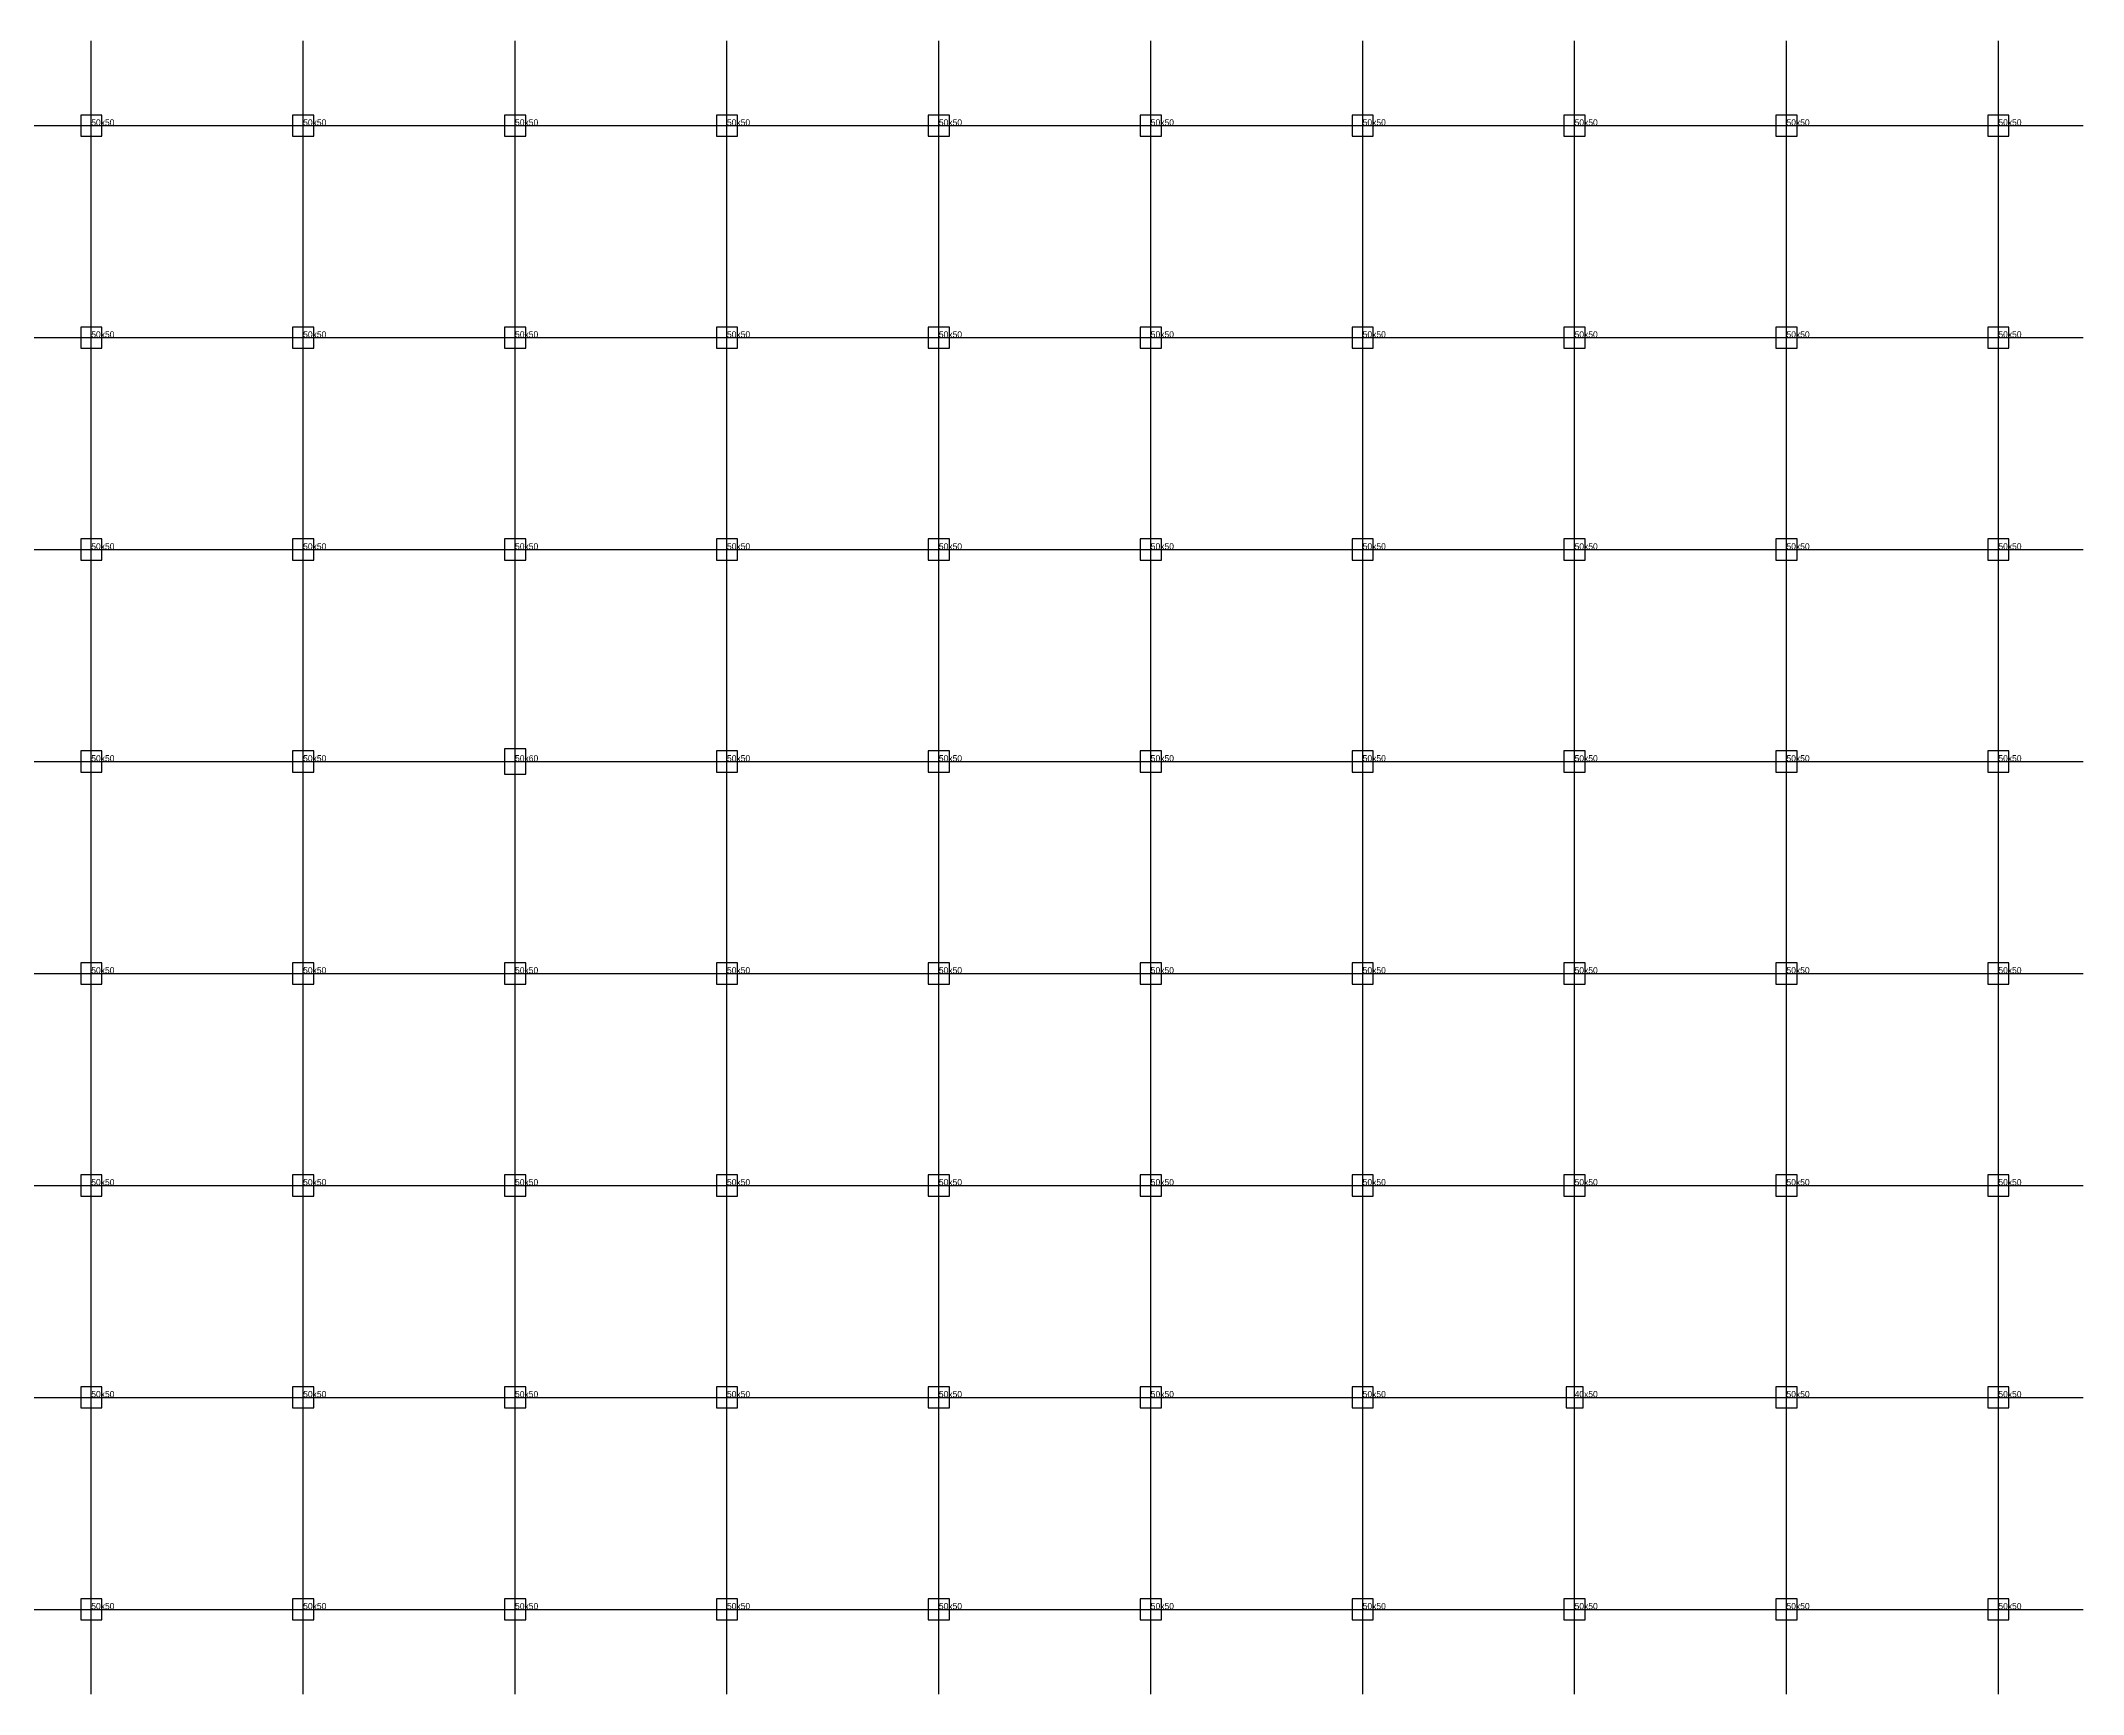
# Model space of a CAD drawing. Header units: metres. Extents: x -200 to 9200, y -300 to 3700.
# Drawn here: x 4381 to 9200, y -200 to 3700 of the extents above; entities that cross this region are included whole.
import ezdxf

# ---------------------------------------------------------------- set-up
doc = ezdxf.new("R2010")
doc.units = ezdxf.units.M
for name, color, linetype in [('KOTE', 7, 'Continuous'), ('OSI', 8, 'Continuous'), ('STUPOVI', 3, 'Continuous')]:
    doc.layers.add(name, color=color, linetype=linetype)

msp = doc.modelspace()

# ---------------------------------------------------------------- linework, layer by layer
at = {"layer": 'OSI'}
for p, q in [((4500, -200), (4500, 3700)), ((5000, -200), (5000, 3700)), ((5500, -200), (5500, 3700)), ((6000, -200), (6000, 3700)), ((6500, -200), (6500, 3700)), ((7000, -200), (7000, 3700)), ((7500, -200), (7500, 3700)), ((8000, -200), (8000, 3700)), ((8500, -200), (8500, 3700)), ((9000, -200), (9000, 3700)), ((-200, 3500), (9200, 3500)), ((-200, 3000), (9200, 3000)), ((-200, 2500), (9200, 2500)), ((-200, 2000), (9200, 2000)), ((-200, 1500), (9200, 1500)), ((-200, 1000), (9200, 1000)), ((-200, 500), (9200, 500)), ((-200, 0), (9200, 0))]:
    msp.add_line(p, q, dxfattribs=at)
at = {"layer": 'STUPOVI'}
for points in [[(4475, 3475), (4525, 3475), (4525, 3525), (4475, 3525)], [(4975, 3475), (5025, 3475), (5025, 3525), (4975, 3525)], [(5475, 3475), (5525, 3475), (5525, 3525), (5475, 3525)], [(5975, 3475), (6025, 3475), (6025, 3525), (5975, 3525)], [(6475, 3475), (6525, 3475), (6525, 3525), (6475, 3525)], [(6975, 3475), (7025, 3475), (7025, 3525), (6975, 3525)], [(7475, 3475), (7525, 3475), (7525, 3525), (7475, 3525)], [(7975, 3475), (8025, 3475), (8025, 3525), (7975, 3525)], [(8475, 3475), (8525, 3475), (8525, 3525), (8475, 3525)], [(8975, 3475), (9025, 3475), (9025, 3525), (8975, 3525)], [(4475, 2975), (4525, 2975), (4525, 3025), (4475, 3025)], [(4975, 2975), (5025, 2975), (5025, 3025), (4975, 3025)], [(5475, 2975), (5525, 2975), (5525, 3025), (5475, 3025)], [(5975, 2975), (6025, 2975), (6025, 3025), (5975, 3025)], [(6475, 2975), (6525, 2975), (6525, 3025), (6475, 3025)], [(6975, 2975), (7025, 2975), (7025, 3025), (6975, 3025)], [(7475, 2975), (7525, 2975), (7525, 3025), (7475, 3025)], [(7975, 2975), (8025, 2975), (8025, 3025), (7975, 3025)], [(8475, 2975), (8525, 2975), (8525, 3025), (8475, 3025)], [(8975, 2975), (9025, 2975), (9025, 3025), (8975, 3025)], [(4475, 2475), (4525, 2475), (4525, 2525), (4475, 2525)], [(4975, 2475), (5025, 2475), (5025, 2525), (4975, 2525)], [(5475, 2475), (5525, 2475), (5525, 2525), (5475, 2525)], [(5975, 2475), (6025, 2475), (6025, 2525), (5975, 2525)], [(6475, 2475), (6525, 2475), (6525, 2525), (6475, 2525)], [(6975, 2475), (7025, 2475), (7025, 2525), (6975, 2525)], [(7475, 2475), (7525, 2475), (7525, 2525), (7475, 2525)], [(7975, 2475), (8025, 2475), (8025, 2525), (7975, 2525)], [(8475, 2475), (8525, 2475), (8525, 2525), (8475, 2525)], [(8975, 2475), (9025, 2475), (9025, 2525), (8975, 2525)], [(4475, 1975), (4525, 1975), (4525, 2025), (4475, 2025)], [(4975, 1975), (5025, 1975), (5025, 2025), (4975, 2025)], [(5475, 1970), (5525, 1970), (5525, 2030), (5475, 2030)], [(5975, 1975), (6025, 1975), (6025, 2025), (5975, 2025)], [(6475, 1975), (6525, 1975), (6525, 2025), (6475, 2025)], [(6975, 1975), (7025, 1975), (7025, 2025), (6975, 2025)], [(7475, 1975), (7525, 1975), (7525, 2025), (7475, 2025)], [(7975, 1975), (8025, 1975), (8025, 2025), (7975, 2025)], [(8475, 1975), (8525, 1975), (8525, 2025), (8475, 2025)], [(8975, 1975), (9025, 1975), (9025, 2025), (8975, 2025)], [(4475, 1475), (4525, 1475), (4525, 1525), (4475, 1525)], [(4975, 1475), (5025, 1475), (5025, 1525), (4975, 1525)], [(5475, 1475), (5525, 1475), (5525, 1525), (5475, 1525)], [(5975, 1475), (6025, 1475), (6025, 1525), (5975, 1525)], [(6475, 1475), (6525, 1475), (6525, 1525), (6475, 1525)], [(6975, 1475), (7025, 1475), (7025, 1525), (6975, 1525)], [(7475, 1475), (7525, 1475), (7525, 1525), (7475, 1525)], [(7975, 1475), (8025, 1475), (8025, 1525), (7975, 1525)], [(8475, 1475), (8525, 1475), (8525, 1525), (8475, 1525)], [(8975, 1475), (9025, 1475), (9025, 1525), (8975, 1525)], [(4475, 975), (4525, 975), (4525, 1025), (4475, 1025)], [(4975, 975), (5025, 975), (5025, 1025), (4975, 1025)], [(5475, 975), (5525, 975), (5525, 1025), (5475, 1025)], [(5975, 975), (6025, 975), (6025, 1025), (5975, 1025)], [(6475, 975), (6525, 975), (6525, 1025), (6475, 1025)], [(6975, 975), (7025, 975), (7025, 1025), (6975, 1025)], [(7475, 975), (7525, 975), (7525, 1025), (7475, 1025)], [(7975, 975), (8025, 975), (8025, 1025), (7975, 1025)], [(8475, 975), (8525, 975), (8525, 1025), (8475, 1025)], [(8975, 975), (9025, 975), (9025, 1025), (8975, 1025)], [(4475, 475), (4525, 475), (4525, 525), (4475, 525)], [(4975, 475), (5025, 475), (5025, 525), (4975, 525)], [(5475, 475), (5525, 475), (5525, 525), (5475, 525)], [(5975, 475), (6025, 475), (6025, 525), (5975, 525)], [(6475, 475), (6525, 475), (6525, 525), (6475, 525)], [(6975, 475), (7025, 475), (7025, 525), (6975, 525)], [(7475, 475), (7525, 475), (7525, 525), (7475, 525)], [(7980, 475), (8020, 475), (8020, 525), (7980, 525)], [(8475, 475), (8525, 475), (8525, 525), (8475, 525)], [(8975, 475), (9025, 475), (9025, 525), (8975, 525)], [(4475, -25), (4525, -25), (4525, 25), (4475, 25)], [(4975, -25), (5025, -25), (5025, 25), (4975, 25)], [(5475, -25), (5525, -25), (5525, 25), (5475, 25)], [(5975, -25), (6025, -25), (6025, 25), (5975, 25)], [(6475, -25), (6525, -25), (6525, 25), (6475, 25)], [(6975, -25), (7025, -25), (7025, 25), (6975, 25)], [(7475, -25), (7525, -25), (7525, 25), (7475, 25)], [(7975, -25), (8025, -25), (8025, 25), (7975, 25)], [(8475, -25), (8525, -25), (8525, 25), (8475, 25)], [(8975, -25), (9025, -25), (9025, 25), (8975, 25)]]:
    msp.add_lwpolyline(points, close=True, dxfattribs=at)

# ---------------------------------------------------------------- texts
at = {"layer": 'KOTE'}
for s, p in [('50x50', (4500, 3500)), ('50x50', (5000, 3500)), ('50x50', (5500, 3500)), ('50x50', (6000, 3500)), ('50x50', (6500, 3500)), ('50x50', (7000, 3500)), ('50x50', (7500, 3500)), ('50x50', (8000, 3500)), ('50x50', (8500, 3500)), ('50x50', (9000, 3500)), ('50x50', (4500, 3000)), ('50x50', (5000, 3000)), ('50x50', (5500, 3000)), ('50x50', (6000, 3000)), ('50x50', (6500, 3000)), ('50x50', (7000, 3000)), ('50x50', (7500, 3000)), ('50x50', (8000, 3000)), ('50x50', (8500, 3000)), ('50x50', (9000, 3000)), ('50x50', (4500, 2500)), ('50x50', (5000, 2500)), ('50x50', (5500, 2500)), ('50x50', (6000, 2500)), ('50x50', (6500, 2500)), ('50x50', (7000, 2500)), ('50x50', (7500, 2500)), ('50x50', (8000, 2500)), ('50x50', (8500, 2500)), ('50x50', (9000, 2500)), ('50x50', (4500, 2000)), ('50x50', (5000, 2000)), ('50x60', (5500, 2000)), ('50x50', (6000, 2000)), ('50x50', (6500, 2000)), ('50x50', (7000, 2000)), ('50x50', (7500, 2000)), ('50x50', (8000, 2000)), ('50x50', (8500, 2000)), ('50x50', (9000, 2000)), ('50x50', (4500, 1500)), ('50x50', (5000, 1500)), ('50x50', (5500, 1500)), ('50x50', (6000, 1500)), ('50x50', (6500, 1500)), ('50x50', (7000, 1500)), ('50x50', (7500, 1500)), ('50x50', (8000, 1500)), ('50x50', (8500, 1500)), ('50x50', (9000, 1500)), ('50x50', (4500, 1000)), ('50x50', (5000, 1000)), ('50x50', (5500, 1000)), ('50x50', (6000, 1000)), ('50x50', (6500, 1000)), ('50x50', (7000, 1000)), ('50x50', (7500, 1000)), ('50x50', (8000, 1000)), ('50x50', (8500, 1000)), ('50x50', (9000, 1000)), ('50x50', (4500, 500)), ('50x50', (5000, 500)), ('50x50', (5500, 500)), ('50x50', (6000, 500)), ('50x50', (6500, 500)), ('50x50', (7000, 500)), ('50x50', (7500, 500)), ('40x50', (8000, 500)), ('50x50', (8500, 500)), ('50x50', (9000, 500)), ('50x50', (4500, 0)), ('50x50', (5000, 0)), ('50x50', (5500, 0)), ('50x50', (6000, 0)), ('50x50', (6500, 0)), ('50x50', (7000, 0)), ('50x50', (7500, 0)), ('50x50', (8000, 0)), ('50x50', (8500, 0)), ('50x50', (9000, 0))]:
    msp.add_text(s, height=15, dxfattribs=at).set_placement(p)

doc.saveas('drawing.dxf')
